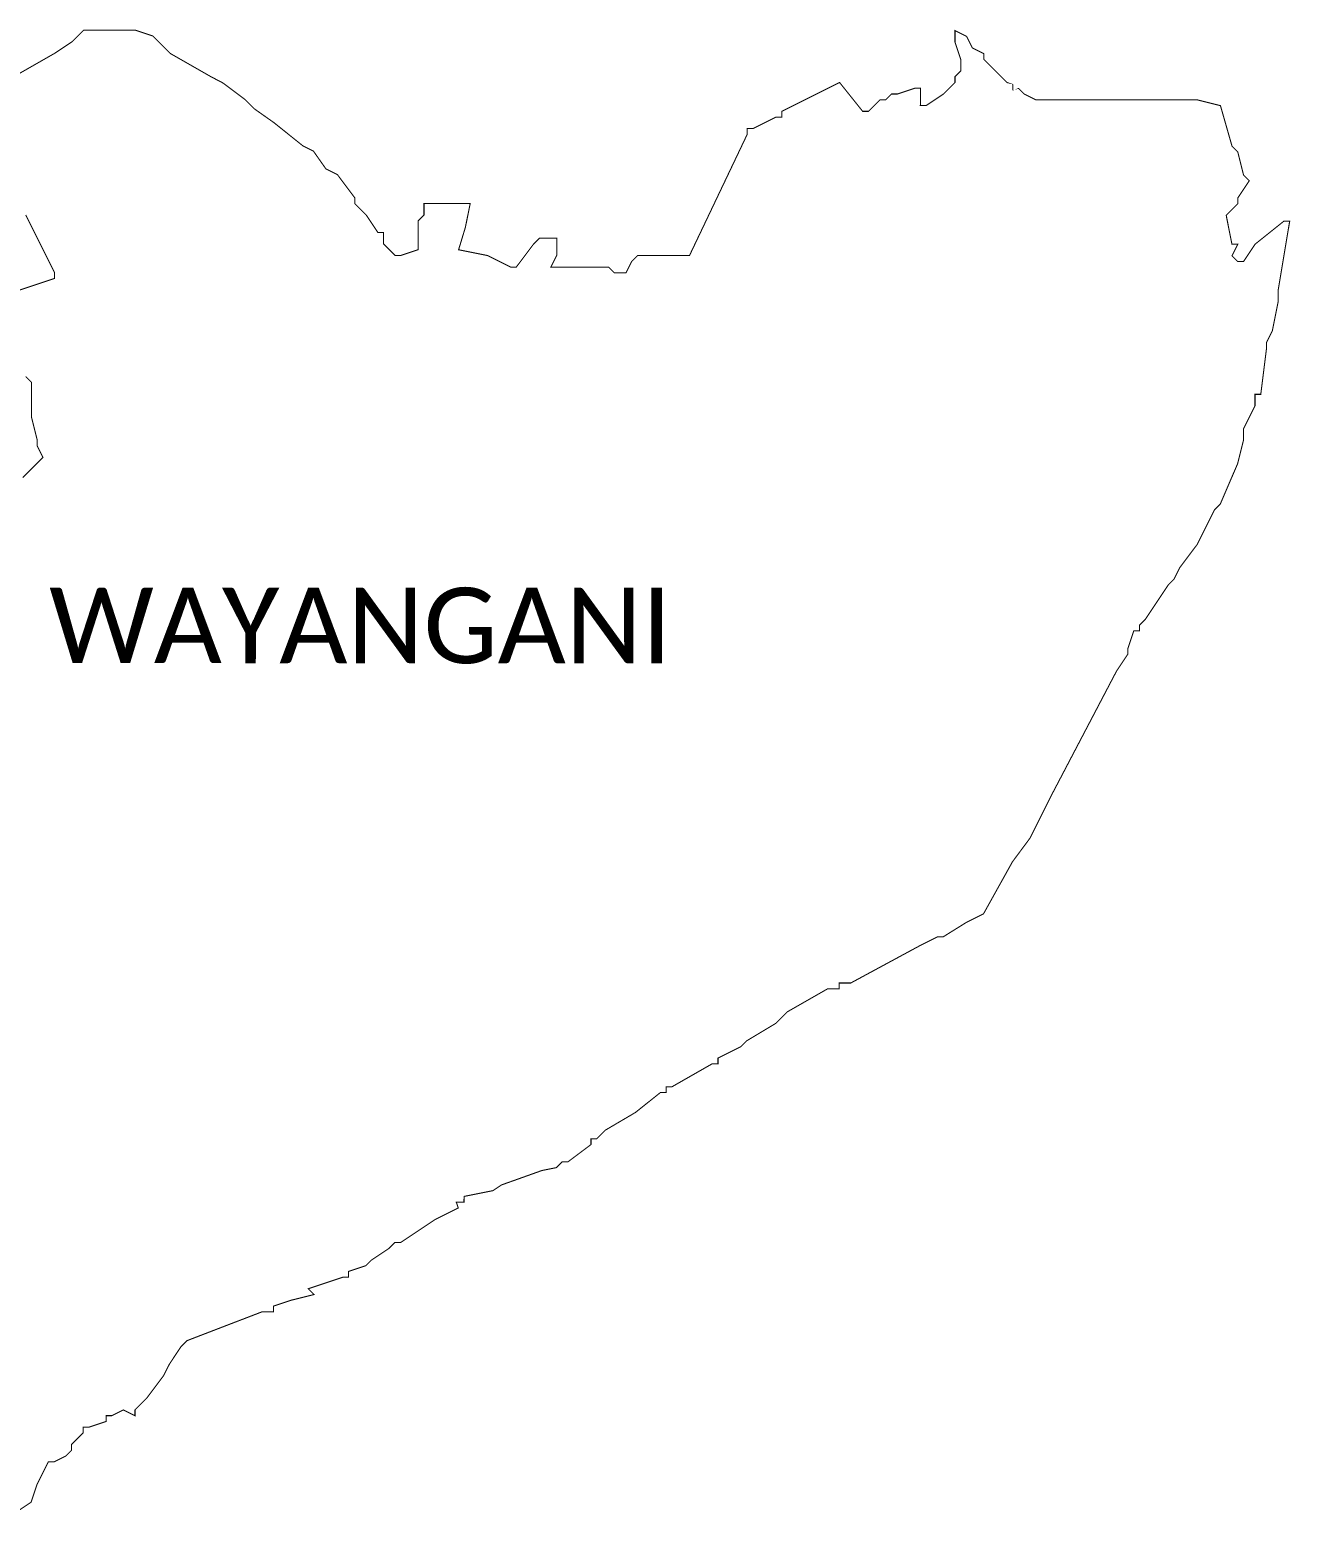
# Model space of a CAD drawing. Header units: metres. Extents: x 349977 to 353793, y 1754931 to 1757976.
# Drawn here: x 351395 to 353793, y 1755152 to 1757976 of the extents above; entities that cross this region are included whole.
import ezdxf

# ---------------------------------------------------------------- set-up
doc = ezdxf.new("R2010")
doc.units = ezdxf.units.M
doc.layers.add('VILLAGE NAME', color=250, linetype='Continuous')

msp = doc.modelspace()

# ---------------------------------------------------------------- linework, layer by layer
at = {"color": 6, "const_width": 2}
for points in [[(351365.6260730588, 1757886.877307467), (351442.4697138718, 1757930.746429496), (351475.4085459994, 1757952.699437362), (351497.3813901158, 1757974.656407718), (351596.1860016768, 1757974.656407718), (351629.1339279304, 1757963.609879113), (351662.052923808, 1757930.667084496), (351738.8648409004, 1757886.742440006), (351763.0658961803, 1757874.053806609), (351804.7107578589, 1757842.788826793), (351822.5683293493, 1757824.945136868), (351859.5906984823, 1757798.872106391), (351914.4706269837, 1757754.922456561), (351934.5674043657, 1757744.880059667), (351958.3845795961, 1757711.009699542), (351980.3125935746, 1757700.03578655), (352013.2276150624, 1757656.094072707), (352013.2236525722, 1757645.128084696), (352035.1806227056, 1757623.15524058), (352057.1336307949, 1757590.216408452), (352068.099620238, 1757590.216408452), (352068.0916819259, 1757568.247537833), (352090.0486522824, 1757546.340480813), (352101.0146402937, 1757546.340480812), (352133.9495101541, 1757557.257751082), (352133.9693464045, 1757612.153554458), (352144.9722278967, 1757623.11556808), (352144.9801647767, 1757645.080475316), (352232.8068627314, 1757645.048739696), (352223.7731579636, 1757600.045783573), (352210.8102198745, 1757557.229977952), (352265.7020479689, 1757546.211222477), (352309.5910064704, 1757524.263384594), (352320.5899254724, 1757524.259410204), (352353.5366828035, 1757568.144394092), (352364.5395761952, 1757579.139338928), (352397.4375404522, 1757579.127451457), (352397.4256291826, 1757546.163624996), (352386.4517161908, 1757524.235611464), (352496.2103903912, 1757524.195950863), (352507.2053350035, 1757513.193057248), (352529.1702420168, 1757513.185120368), (352540.1441673542, 1757535.146065114), (352551.1141178557, 1757546.108090635), (352649.9567510576, 1757546.108090635), (352759.7817162807, 1757776.581918864), (352759.7817162807, 1757787.580838633), (352765.285150171, 1757787.578850002), (352770.784609672, 1757787.576862808), (352814.6564873671, 1757809.492989761), (352825.6554063692, 1757809.489015372), (352825.6593807586, 1757820.487933705), (352863.8372226286, 1757839.552459007), (352935.4708100775, 1757875.311133367), (352979.3808001993, 1757820.432387445), (352990.3507597425, 1757820.432387445), (353012.3196204277, 1757842.352464989), (353023.2856086621, 1757842.348502499), (353034.2555712862, 1757853.343459234), (353045.2544902882, 1757853.339484844), (353078.1893480261, 1757864.293573485), (353089.1553362604, 1757864.289610995), (353089.1434368903, 1757831.358715747), (353100.1423558923, 1757831.354741357), (353133.0811880199, 1757853.307749224), (353155.0210894691, 1757875.231800266), (353155.0250638588, 1757886.230719491), (353166.027945351, 1757897.192733112), (353166.0358822309, 1757919.157640349), (353155.0488625991, 1757952.092509986), (353155.056799479, 1757974.057417223), (353177.0177321025, 1757963.050561118), (353188.0087263472, 1757941.114610706), (353209.9367282031, 1757930.1077665), (353209.9327657129, 1757919.141778489), (353253.8467062028, 1757875.196090256), (353264.8126944371, 1757875.192127766), (353264.812694437, 1757864.226138323), (353275.7747201812, 1757864.222177264), (353286.7696766931, 1757853.252214863), (353308.7306093166, 1757842.245358758), (353390.0986063451, 1757842.215956948), (353616.1075864399, 1757842.134290037), (353660.0005074317, 1757831.152440165), (353681.9376415381, 1757754.283793565), (353692.8996670591, 1757743.313843064), (353703.8827244238, 1757699.412985415), (353714.8447382685, 1757688.410103699), (353692.867931439, 1757655.487145332), (353692.8639689487, 1757644.521157321), (353670.9240558231, 1757622.564175065), (353681.8702078071, 1757567.664409198), (353692.8361958184, 1757567.660446708), (353681.8622709272, 1757545.699501962), (353692.8242964483, 1757534.72955146), (353703.8232156733, 1757534.725577071), (353725.7670912891, 1757567.648547338), (353780.6787675334, 1757611.558526452), (353791.6776865354, 1757611.554552063), (353773.5442733728, 1757503.023054646), (353769.6651701417, 1757479.805975846), (353769.6651701417, 1757457.872413751), (353758.6714206768, 1757402.98215983), (353747.6645645719, 1757381.021226983), (353747.6606020816, 1757370.055238972), (353741.5393100224, 1757321.173430762), (353736.6628784498, 1757282.232502838), (353725.6639594478, 1757282.236477228), (353725.6560225682, 1757260.271570884), (353703.7081725626, 1757216.349681391), (353703.7002475822, 1757194.417705369), (353692.6854545973, 1757150.491865286), (353665.4843196736, 1757087.094890403), (353659.7267981188, 1757073.675985257), (353648.7568357178, 1757062.681028522), (353625.8985987089, 1757017.005823384), (353615.8021415068, 1756996.831137397), (353582.8553843988, 1756952.946153508), (353571.8485282938, 1756930.985220661), (353560.8785658932, 1756919.990264819), (353521.4259008795, 1756860.842791039), (353516.9578836705, 1756854.144335292), (353505.9550021783, 1756843.18232167), (353505.9550021783, 1756832.216331335), (353494.9837272341, 1756832.216331335), (353483.9742211821, 1756799.260444077), (353483.9702586919, 1756788.294456066), (353462.026383076, 1756755.371485799), (353341.1854823828, 1756524.86592195), (353297.6798154254, 1756438.193272428), (353264.2771751821, 1756393.170114981), (353209.3456745874, 1756294.397264596), (353177.3778921524, 1756278.415823345), (353132.5020218748, 1756250.495211354), (353121.5031028728, 1756250.499185744), (353091.7124666525, 1756235.617321075), (352956.8168905681, 1756162.731984863), (352934.8519833317, 1756162.739921743), (352934.8480208414, 1756151.773933731), (352912.8831138282, 1756151.781870611), (352836.0394611157, 1756107.879817369), (352814.0666291215, 1756085.955777334), (352778.7513305448, 1756064.767008646), (352759.1589151449, 1756053.011787123), (352748.1889646433, 1756042.049761602), (352704.251213291, 1756020.100729018), (352704.2472508004, 1756009.134740114), (352693.2812627892, 1756009.138702604), (352616.4376100769, 1755965.236650254), (352605.4386896387, 1755965.236650254), (352605.4347285846, 1755954.274636633), (352594.4687403503, 1755954.278599123), (352547.3377150752, 1755916.61865377), (352490.1343496252, 1755882.971504985), (352473.6794115277, 1755866.495536382), (352462.6804910896, 1755866.495536382), (352462.6765300352, 1755855.533521868), (352418.767747406, 1755822.618488481), (352407.8017589486, 1755822.622450971), (352396.7988655569, 1755811.627506135), (352369.4311684882, 1755806.170816651), (352292.511286215, 1755778.734290243), (352276.0254104941, 1755767.774257867), (352221.1256336204, 1755756.795174892), (352221.1216711301, 1755745.82918688), (352206.4051113097, 1755745.834504616), (352209.7658359088, 1755735.996750761), (352210.1517206286, 1755734.867161359), (352190.1020178096, 1755724.843846532), (352166.2469002667, 1755712.918115983), (352100.3363166972, 1755669.045043364), (352089.3703286859, 1755669.049005855), (352078.4003660619, 1755658.05404912), (352056.8296076187, 1755643.691978926), (352045.4286031666, 1755636.101053153), (352034.458652219, 1755625.139027632), (352001.5237947042, 1755614.184938991), (352001.5198203144, 1755603.186019766), (351990.55383208, 1755603.189982256), (351924.6511856133, 1755581.281815981), (351935.6461302259, 1755570.278923258), (351891.7123532626, 1755559.328808115), (351858.7774955247, 1755548.374719474), (351858.7735211353, 1755537.375801141), (351836.8415446667, 1755537.383726121), (351694.0992082008, 1755482.539495507), (351683.0963267086, 1755471.577481886), (351662.6737215215, 1755440.936913725), (351661.1524508697, 1755438.654511619), (351649.6170943263, 1755415.989617426), (351627.0416229133, 1755385.91915507), (351617.1988378795, 1755372.808593991), (351595.2259937632, 1755350.851623635), (351595.222031273, 1755339.885635623), (351573.2940175175, 1755350.859548615), (351551.325147791, 1755339.901497484), (351540.3591595566, 1755339.905459974), (351540.3551851669, 1755328.906540749), (351507.420327429, 1755317.952452108), (351496.4214069909, 1755317.952452108), (351496.4174340373, 1755306.957507272), (351474.4446018204, 1755285.03346813), (351474.4406274307, 1755274.034548905), (351463.4706767062, 1755263.072523384), (351441.5018072026, 1755252.114472252), (351430.5358189683, 1755252.118434742), (351408.5550379721, 1755208.19655715), (351397.5771505907, 1755175.269624392), (351364.63831824, 1755153.316616526)], [(351376.4452825619, 1757480.670750674), (351442.3150101602, 1757502.61185917), (351442.3189726504, 1757513.577847181), (351411.1254156789, 1757576.058861668), (351387.4957734345, 1757623.389277392)], [(351381.815824175, 1757123.895443708), (351420.2600656004, 1757162.311912449), (351409.2690715788, 1757184.247862861), (351409.2730459685, 1757195.246782086), (351402.4414871318, 1757222.635618213), (351398.3229198176, 1757239.147627835), (351398.3467185579, 1757305.009418331), (351387.3847047129, 1757316.012299154)]]:
    msp.add_lwpolyline(points, dxfattribs=at)

# ---------------------------------------------------------------- texts
at = {"layer": 'VILLAGE NAME', "insert": (351431.7872101937, 1756914.799823313), "char_height": 143.6998292004773, "attachment_point": 1, "rotation": 359.97929653435835}
msp.add_mtext_dynamic_manual_height_columns('{\\fCalibri|b0|i0|c0|p34;WAYANGANI}', width=1418.000350885173, gutter_width=718.4991460023863, heights=[0], dxfattribs=at)
msp.add_mtext_dynamic_manual_height_columns('{\\fCalibri|b0|i0|c0|p34;WAYANGANI}', width=1418.000350885173, gutter_width=718.4991460023863, heights=[0], dxfattribs=at)

doc.saveas('drawing.dxf')
